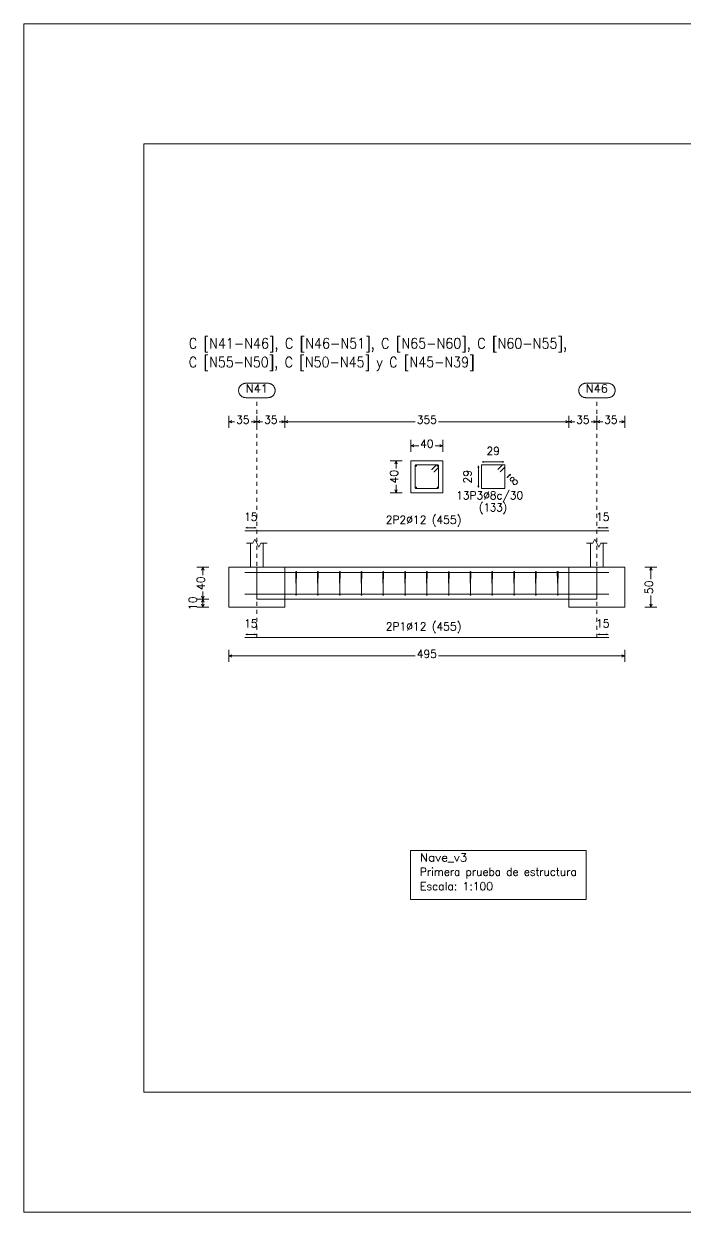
# Model space of a CAD drawing. Header units: millimetres. Extents: x -252 to 259, y -4 to 137.
# Drawn here: x -206.09 to -189.56, y 42.93 to 72.63 of the extents above; entities that cross this region are included whole.
import ezdxf
from ezdxf.enums import TextEntityAlignment as Align

# ---------------------------------------------------------------- set-up
doc = ezdxf.new("R2010")
doc.units = ezdxf.units.MM
doc.linetypes.add('CYPE_PUNTO', pattern=[0.075, 0, -0.075])
for name, color, linetype, lineweight in [('CIM_COTAS', 2, 'Continuous', 0), ('CIM_DIB_ARMADOS', 4, 'Continuous', 0), ('CIM_GEOMETRIA', 2, 'Continuous', 0), ('CIM_REFEREN', 2, 'Continuous', 0), ('CIM_TXT_ARMADOS', 3, 'Continuous', 0), ('RECUAD_LIMITES', 2, 'Continuous', 0), ('RECUAD_MARCO', 1, 'Continuous', 20), ('TABLAS', 1, 'Continuous', 0)]:
    doc.layers.add(name, color=color, linetype=linetype, lineweight=lineweight)
doc.styles.add('CYPETXT', font='romans__.ttf', dxfattribs={"height": 0.2})

msp = doc.modelspace()

# ---------------------------------------------------------------- hatches: boundary and pattern name
at = {"layer": 'CIM_DIB_ARMADOS'}
h = msp.add_hatch(color=256, dxfattribs=at)
edge = h.paths.add_edge_path(flags=0)
edge.add_arc((-195.897, 61.491), 0.0016, 0, 360)
h = msp.add_hatch(color=256, dxfattribs=at)
edge = h.paths.add_edge_path(flags=0)
edge.add_arc((-195.839, 61.433), 0.0016, 0, 360)
h = msp.add_hatch(color=256, dxfattribs=at)
edge = h.paths.add_edge_path(flags=0)
edge.add_arc((-200.568, 58.919), 0.0016, 0, 360)
h = msp.add_hatch(color=256, dxfattribs=at)
edge = h.paths.add_edge_path(flags=0)
edge.add_arc((-199.296, 58.826), 0.0016, 0, 360)
h = msp.add_hatch(color=256, dxfattribs=at)
edge = h.paths.add_edge_path(flags=0)
edge.add_arc((-198.751, 58.826), 0.0016, 0, 360)
h = msp.add_hatch(color=256, dxfattribs=at)
edge = h.paths.add_edge_path(flags=0)
edge.add_arc((-198.206, 58.826), 0.0016, 0, 360)
h = msp.add_hatch(color=256, dxfattribs=at)
edge = h.paths.add_edge_path(flags=0)
edge.add_arc((-197.661, 58.826), 0.0016, 0, 360)
h = msp.add_hatch(color=256, dxfattribs=at)
edge = h.paths.add_edge_path(flags=0)
edge.add_arc((-197.116, 58.826), 0.0016, 0, 360)
h = msp.add_hatch(color=256, dxfattribs=at)
edge = h.paths.add_edge_path(flags=0)
edge.add_arc((-196.571, 58.826), 0.0016, 0, 360)
h = msp.add_hatch(color=256, dxfattribs=at)
edge = h.paths.add_edge_path(flags=0)
edge.add_arc((-196.026, 58.826), 0.0016, 0, 360)
h = msp.add_hatch(color=256, dxfattribs=at)
edge = h.paths.add_edge_path(flags=0)
edge.add_arc((-195.481, 58.826), 0.0016, 0, 360)
h = msp.add_hatch(color=256, dxfattribs=at)
edge = h.paths.add_edge_path(flags=0)
edge.add_arc((-194.936, 58.826), 0.0016, 0, 360)
h = msp.add_hatch(color=256, dxfattribs=at)
edge = h.paths.add_edge_path(flags=0)
edge.add_arc((-194.392, 58.826), 0.0016, 0, 360)
h = msp.add_hatch(color=256, dxfattribs=at)
edge = h.paths.add_edge_path(flags=0)
edge.add_arc((-193.847, 58.826), 0.0016, 0, 360)
h = msp.add_hatch(color=256, dxfattribs=at)
edge = h.paths.add_edge_path(flags=0)
edge.add_arc((-193.302, 58.826), 0.0016, 0, 360)
h = msp.add_hatch(color=256, dxfattribs=at)
edge = h.paths.add_edge_path(flags=0)
edge.add_arc((-192.757, 58.826), 0.0016, 0, 360)
h = msp.add_hatch(color=256, dxfattribs=at)
edge = h.paths.add_edge_path(flags=0)
edge.add_arc((-191.468, 58.919), 0.0016, 0, 360)
h = msp.add_hatch(color=256, dxfattribs=at)
edge = h.paths.add_edge_path(flags=0)
edge.add_arc((-199.278, 58.768), 0.0016, 0, 360)
h = msp.add_hatch(color=256, dxfattribs=at)
edge = h.paths.add_edge_path(flags=0)
edge.add_arc((-198.733, 58.768), 0.0016, 0, 360)
h = msp.add_hatch(color=256, dxfattribs=at)
edge = h.paths.add_edge_path(flags=0)
edge.add_arc((-198.188, 58.768), 0.0016, 0, 360)
h = msp.add_hatch(color=256, dxfattribs=at)
edge = h.paths.add_edge_path(flags=0)
edge.add_arc((-197.643, 58.768), 0.0016, 0, 360)
h = msp.add_hatch(color=256, dxfattribs=at)
edge = h.paths.add_edge_path(flags=0)
edge.add_arc((-197.099, 58.768), 0.0016, 0, 360)
h = msp.add_hatch(color=256, dxfattribs=at)
edge = h.paths.add_edge_path(flags=0)
edge.add_arc((-196.554, 58.768), 0.0016, 0, 360)
h = msp.add_hatch(color=256, dxfattribs=at)
edge = h.paths.add_edge_path(flags=0)
edge.add_arc((-196.009, 58.768), 0.0016, 0, 360)
h = msp.add_hatch(color=256, dxfattribs=at)
edge = h.paths.add_edge_path(flags=0)
edge.add_arc((-195.464, 58.768), 0.0016, 0, 360)
h = msp.add_hatch(color=256, dxfattribs=at)
edge = h.paths.add_edge_path(flags=0)
edge.add_arc((-194.919, 58.768), 0.0016, 0, 360)
h = msp.add_hatch(color=256, dxfattribs=at)
edge = h.paths.add_edge_path(flags=0)
edge.add_arc((-194.374, 58.768), 0.0016, 0, 360)
h = msp.add_hatch(color=256, dxfattribs=at)
edge = h.paths.add_edge_path(flags=0)
edge.add_arc((-193.829, 58.768), 0.0016, 0, 360)
h = msp.add_hatch(color=256, dxfattribs=at)
edge = h.paths.add_edge_path(flags=0)
edge.add_arc((-193.284, 58.768), 0.0016, 0, 360)
h = msp.add_hatch(color=256, dxfattribs=at)
edge = h.paths.add_edge_path(flags=0)
edge.add_arc((-192.739, 58.768), 0.0016, 0, 360)
h = msp.add_hatch(color=256, dxfattribs=at)
edge = h.paths.add_edge_path(flags=0)
edge.add_arc((-200.568, 58.375), 0.0016, 0, 360)
h = msp.add_hatch(color=256, dxfattribs=at)
edge = h.paths.add_edge_path(flags=0)
edge.add_arc((-191.468, 58.375), 0.0016, 0, 360)

# ---------------------------------------------------------------- linework, layer by layer
at = {"layer": 'CIM_COTAS', "linetype": 'CYPE_PUNTO'}
for p, q in [((-200.268, 57.284), (-200.268, 63.286)), ((-191.768, 57.284), (-191.768, 63.286))]:
    msp.add_line(p, q, dxfattribs=at)
at = {"layer": 'CIM_COTAS'}
for p, q in [((-200.968, 62.536), (-200.968, 62.836)), ((-200.968, 62.686), (-200.893, 62.716)), ((-200.968, 62.686), (-200.893, 62.656)), ((-200.968, 62.686), (-200.823, 62.686)), ((-200.412, 62.686), (-200.268, 62.686)), ((-200.268, 62.686), (-200.343, 62.716)), ((-200.268, 62.686), (-200.343, 62.656)), ((-200.268, 62.536), (-200.268, 62.836)), ((-200.268, 62.536), (-200.268, 62.836)), ((-200.268, 62.686), (-200.193, 62.716)), ((-200.268, 62.686), (-200.193, 62.656)), ((-200.268, 62.686), (-200.123, 62.686)), ((-199.712, 62.686), (-199.568, 62.686)), ((-199.568, 62.686), (-199.643, 62.716)), ((-199.568, 62.686), (-199.643, 62.656)), ((-199.568, 62.536), (-199.568, 62.836)), ((-199.568, 62.536), (-199.568, 62.836)), ((-199.568, 62.686), (-199.493, 62.716)), ((-199.568, 62.686), (-199.493, 62.656)), ((-199.568, 62.686), (-196.307, 62.686)), ((-195.728, 62.686), (-192.468, 62.686)), ((-192.468, 62.686), (-192.543, 62.716)), ((-192.468, 62.686), (-192.543, 62.656)), ((-192.468, 62.536), (-192.468, 62.836)), ((-192.468, 62.536), (-192.468, 62.836)), ((-192.468, 62.686), (-192.393, 62.716)), ((-192.468, 62.686), (-192.393, 62.656)), ((-192.468, 62.686), (-192.323, 62.686)), ((-191.912, 62.686), (-191.768, 62.686)), ((-191.768, 62.686), (-191.843, 62.716)), ((-191.768, 62.686), (-191.843, 62.656)), ((-191.768, 62.536), (-191.768, 62.836)), ((-191.768, 62.536), (-191.768, 62.836)), ((-191.768, 62.686), (-191.693, 62.716)), ((-191.768, 62.686), (-191.693, 62.656)), ((-191.768, 62.686), (-191.623, 62.686)), ((-191.212, 62.686), (-191.068, 62.686)), ((-191.068, 62.686), (-191.143, 62.716)), ((-191.068, 62.686), (-191.143, 62.656)), ((-191.068, 62.536), (-191.068, 62.836)), ((-196.418, 61.936), (-196.418, 62.236)), ((-196.418, 62.086), (-196.343, 62.116)), ((-196.418, 62.086), (-196.343, 62.056)), ((-196.418, 62.086), (-196.223, 62.086)), ((-195.812, 62.086), (-195.618, 62.086)), ((-195.618, 62.086), (-195.693, 62.116)), ((-195.618, 62.086), (-195.693, 62.056)), ((-195.618, 61.936), (-195.618, 62.236)), ((-196.939, 61.712), (-196.639, 61.712)), ((-196.789, 61.712), (-196.819, 61.637)), ((-196.789, 61.712), (-196.759, 61.637)), ((-196.789, 61.517), (-196.789, 61.712)), ((-196.939, 60.912), (-196.639, 60.912)), ((-196.789, 60.912), (-196.819, 60.987)), ((-196.789, 60.912), (-196.789, 61.106)), ((-196.789, 60.912), (-196.759, 60.987)), ((-201.769, 59.047), (-201.469, 59.047)), ((-201.619, 59.047), (-201.649, 58.972)), ((-201.619, 59.047), (-201.589, 58.972)), ((-201.619, 58.852), (-201.619, 59.047)), ((-190.567, 59.047), (-190.267, 59.047)), ((-190.417, 59.047), (-190.447, 58.972)), ((-190.417, 59.047), (-190.387, 58.972)), ((-190.417, 58.752), (-190.417, 59.047)), ((-201.769, 58.247), (-201.469, 58.247)), ((-201.769, 58.247), (-201.469, 58.247)), ((-201.619, 58.247), (-201.649, 58.322)), ((-201.619, 58.247), (-201.649, 58.172)), ((-201.619, 58.247), (-201.619, 58.441)), ((-201.619, 58.247), (-201.589, 58.322)), ((-201.619, 58.247), (-201.589, 58.172)), ((-201.619, 58.047), (-201.619, 58.247)), ((-190.417, 58.047), (-190.417, 58.341)), ((-201.769, 58.047), (-201.469, 58.047)), ((-201.619, 58.047), (-201.649, 58.122)), ((-201.619, 58.047), (-201.589, 58.122)), ((-190.567, 58.047), (-190.267, 58.047)), ((-190.417, 58.047), (-190.447, 58.122)), ((-190.417, 58.047), (-190.387, 58.122)), ((-200.968, 56.684), (-200.968, 56.984)), ((-200.968, 56.834), (-200.893, 56.864)), ((-200.968, 56.834), (-200.893, 56.804)), ((-200.968, 56.834), (-196.307, 56.834)), ((-195.728, 56.834), (-191.068, 56.834)), ((-191.068, 56.834), (-191.143, 56.864)), ((-191.068, 56.834), (-191.143, 56.804)), ((-191.068, 56.684), (-191.068, 56.984))]:
    msp.add_line(p, q, dxfattribs=at)
for points in [[(-199.992, 63.646), (-199.979, 63.646), (-199.968, 63.645), (-199.956, 63.643), (-199.944, 63.64), (-199.932, 63.636), (-199.921, 63.632), (-199.91, 63.627), (-199.9, 63.621), (-199.89, 63.615), (-199.88, 63.608), (-199.871, 63.6), (-199.862, 63.591), (-199.854, 63.582), (-199.847, 63.573), (-199.84, 63.563), (-199.834, 63.553), (-199.828, 63.542), (-199.824, 63.531), (-199.82, 63.52), (-199.816, 63.508), (-199.814, 63.496), (-199.812, 63.484), (-199.812, 63.472), (-199.812, 63.46), (-199.812, 63.448), (-199.814, 63.436), (-199.816, 63.425), (-199.82, 63.413), (-199.824, 63.402), (-199.828, 63.39), (-199.834, 63.38), (-199.84, 63.369), (-199.847, 63.359), (-199.854, 63.35), (-199.862, 63.341), (-199.871, 63.333), (-199.88, 63.325), (-199.89, 63.318), (-199.9, 63.311), (-199.91, 63.306), (-199.921, 63.301), (-199.932, 63.296), (-199.944, 63.293), (-199.956, 63.29), (-199.968, 63.288), (-199.979, 63.287), (-199.992, 63.286), (-200.544, 63.286), (-200.556, 63.287), (-200.568, 63.288), (-200.579, 63.29), (-200.591, 63.293), (-200.603, 63.296), (-200.614, 63.301), (-200.625, 63.306), (-200.635, 63.311), (-200.645, 63.318), (-200.655, 63.325), (-200.664, 63.333), (-200.673, 63.341), (-200.681, 63.35), (-200.688, 63.359), (-200.695, 63.369), (-200.701, 63.38), (-200.707, 63.39), (-200.711, 63.402), (-200.715, 63.413), (-200.719, 63.425), (-200.721, 63.436), (-200.723, 63.448), (-200.723, 63.46), (-200.723, 63.472), (-200.723, 63.484), (-200.721, 63.496), (-200.719, 63.508), (-200.715, 63.52), (-200.711, 63.531), (-200.707, 63.542), (-200.701, 63.553), (-200.695, 63.563), (-200.688, 63.573), (-200.681, 63.582), (-200.673, 63.591), (-200.664, 63.6), (-200.655, 63.608), (-200.645, 63.615), (-200.635, 63.621), (-200.625, 63.627), (-200.614, 63.632), (-200.603, 63.636), (-200.591, 63.64), (-200.579, 63.643), (-200.568, 63.645), (-200.556, 63.646), (-200.544, 63.646), (-199.992, 63.646)], [(-191.492, 63.646), (-191.479, 63.646), (-191.468, 63.645), (-191.456, 63.643), (-191.444, 63.64), (-191.432, 63.636), (-191.421, 63.632), (-191.41, 63.627), (-191.4, 63.621), (-191.39, 63.615), (-191.38, 63.608), (-191.371, 63.6), (-191.362, 63.591), (-191.354, 63.582), (-191.347, 63.573), (-191.34, 63.563), (-191.334, 63.553), (-191.328, 63.542), (-191.324, 63.531), (-191.32, 63.52), (-191.316, 63.508), (-191.314, 63.496), (-191.312, 63.484), (-191.312, 63.472), (-191.312, 63.46), (-191.312, 63.448), (-191.314, 63.436), (-191.316, 63.425), (-191.32, 63.413), (-191.324, 63.402), (-191.328, 63.39), (-191.334, 63.38), (-191.34, 63.369), (-191.347, 63.359), (-191.354, 63.35), (-191.362, 63.341), (-191.371, 63.333), (-191.38, 63.325), (-191.39, 63.318), (-191.4, 63.311), (-191.41, 63.306), (-191.421, 63.301), (-191.432, 63.296), (-191.444, 63.293), (-191.456, 63.29), (-191.468, 63.288), (-191.479, 63.287), (-191.492, 63.286), (-192.044, 63.286), (-192.056, 63.287), (-192.068, 63.288), (-192.079, 63.29), (-192.091, 63.293), (-192.103, 63.296), (-192.114, 63.301), (-192.125, 63.306), (-192.135, 63.311), (-192.145, 63.318), (-192.155, 63.325), (-192.164, 63.333), (-192.173, 63.341), (-192.181, 63.35), (-192.188, 63.359), (-192.195, 63.369), (-192.201, 63.38), (-192.207, 63.39), (-192.211, 63.402), (-192.215, 63.413), (-192.219, 63.425), (-192.221, 63.436), (-192.223, 63.448), (-192.223, 63.46), (-192.223, 63.472), (-192.223, 63.484), (-192.221, 63.496), (-192.219, 63.508), (-192.215, 63.52), (-192.211, 63.531), (-192.207, 63.542), (-192.201, 63.553), (-192.195, 63.563), (-192.188, 63.573), (-192.181, 63.582), (-192.173, 63.591), (-192.164, 63.6), (-192.155, 63.608), (-192.145, 63.615), (-192.135, 63.621), (-192.125, 63.627), (-192.114, 63.632), (-192.103, 63.636), (-192.091, 63.64), (-192.079, 63.643), (-192.068, 63.645), (-192.056, 63.646), (-192.044, 63.646), (-191.492, 63.646)]]:
    msp.add_lwpolyline(points, close=True, dxfattribs=at)
at = {"layer": 'CIM_DIB_ARMADOS'}
for p, q in [((-196.308, 61.584), (-196.272, 61.584)), ((-196.29, 61.566), (-196.29, 61.602)), ((-195.764, 61.584), (-195.728, 61.584)), ((-195.746, 61.566), (-195.746, 61.602)), ((-196.308, 61.04), (-196.272, 61.04)), ((-196.29, 61.022), (-196.29, 61.058)), ((-195.764, 61.04), (-195.728, 61.04)), ((-195.746, 61.022), (-195.746, 61.058))]:
    msp.add_line(p, q, dxfattribs=at)
for points in [[(-195.839, 61.433), (-195.73, 61.541), (-195.727, 61.546), (-195.726, 61.552), (-195.726, 61.588), (-195.728, 61.596), (-195.734, 61.602), (-195.742, 61.604), (-196.294, 61.604), (-196.302, 61.602), (-196.307, 61.596), (-196.31, 61.588), (-196.31, 61.036), (-196.307, 61.028), (-196.302, 61.022), (-196.294, 61.02), (-195.742, 61.02), (-195.734, 61.022), (-195.728, 61.028), (-195.726, 61.036), (-195.726, 61.588), (-195.728, 61.596), (-195.734, 61.602), (-195.742, 61.604), (-195.777, 61.604), (-195.783, 61.603), (-195.788, 61.599), (-195.897, 61.491)], [(-194.184, 61.433), (-194.071, 61.546), (-194.071, 61.604), (-194.655, 61.604), (-194.655, 61.02), (-194.071, 61.02), (-194.071, 61.604), (-194.129, 61.604), (-194.242, 61.491)], [(-200.568, 59.96), (-200.268, 59.96), (-191.768, 59.96), (-191.468, 59.96)], [(-200.568, 58.919), (-200.268, 58.919), (-191.768, 58.919), (-191.468, 58.919)], [(-199.278, 58.768), (-199.278, 58.876), (-199.278, 58.881), (-199.278, 58.887), (-199.279, 58.923), (-199.279, 58.931), (-199.279, 58.937), (-199.279, 58.939), (-199.287, 58.939), (-199.287, 58.937), (-199.287, 58.931), (-199.287, 58.923), (-199.287, 58.371), (-199.287, 58.363), (-199.287, 58.357), (-199.287, 58.355), (-199.287, 58.357), (-199.287, 58.363), (-199.287, 58.371), (-199.295, 58.923), (-199.295, 58.931), (-199.295, 58.937), (-199.295, 58.939), (-199.296, 58.939), (-199.296, 58.938), (-199.296, 58.934), (-199.296, 58.826)], [(-198.733, 58.768), (-198.733, 58.876), (-198.733, 58.881), (-198.733, 58.887), (-198.734, 58.923), (-198.734, 58.931), (-198.734, 58.937), (-198.734, 58.939), (-198.742, 58.939), (-198.742, 58.937), (-198.742, 58.931), (-198.742, 58.923), (-198.742, 58.371), (-198.742, 58.363), (-198.742, 58.357), (-198.742, 58.355), (-198.742, 58.357), (-198.742, 58.363), (-198.742, 58.371), (-198.75, 58.923), (-198.75, 58.931), (-198.75, 58.937), (-198.75, 58.939), (-198.751, 58.939), (-198.751, 58.938), (-198.751, 58.934), (-198.751, 58.826)], [(-198.188, 58.768), (-198.188, 58.876), (-198.188, 58.881), (-198.189, 58.887), (-198.189, 58.923), (-198.189, 58.931), (-198.189, 58.937), (-198.189, 58.939), (-198.197, 58.939), (-198.197, 58.937), (-198.197, 58.931), (-198.197, 58.923), (-198.197, 58.371), (-198.197, 58.363), (-198.197, 58.357), (-198.197, 58.355), (-198.197, 58.357), (-198.197, 58.363), (-198.197, 58.371), (-198.205, 58.923), (-198.205, 58.931), (-198.205, 58.937), (-198.205, 58.939), (-198.206, 58.939), (-198.206, 58.938), (-198.206, 58.934), (-198.206, 58.826)], [(-197.643, 58.768), (-197.643, 58.876), (-197.644, 58.881), (-197.644, 58.887), (-197.644, 58.923), (-197.644, 58.931), (-197.644, 58.937), (-197.645, 58.939), (-197.652, 58.939), (-197.652, 58.937), (-197.652, 58.931), (-197.652, 58.923), (-197.652, 58.371), (-197.652, 58.363), (-197.652, 58.357), (-197.652, 58.355), (-197.652, 58.357), (-197.652, 58.363), (-197.653, 58.371), (-197.66, 58.923), (-197.66, 58.931), (-197.66, 58.937), (-197.661, 58.939), (-197.661, 58.939), (-197.661, 58.938), (-197.661, 58.934), (-197.661, 58.826)], [(-197.099, 58.768), (-197.099, 58.876), (-197.099, 58.881), (-197.099, 58.887), (-197.099, 58.923), (-197.099, 58.931), (-197.099, 58.937), (-197.1, 58.939), (-197.107, 58.939), (-197.107, 58.937), (-197.107, 58.931), (-197.107, 58.923), (-197.107, 58.371), (-197.107, 58.363), (-197.107, 58.357), (-197.107, 58.355), (-197.107, 58.357), (-197.107, 58.363), (-197.108, 58.371), (-197.115, 58.923), (-197.115, 58.931), (-197.115, 58.937), (-197.116, 58.939), (-197.116, 58.939), (-197.116, 58.938), (-197.116, 58.934), (-197.116, 58.826)], [(-196.554, 58.768), (-196.554, 58.876), (-196.554, 58.881), (-196.554, 58.887), (-196.554, 58.923), (-196.554, 58.931), (-196.555, 58.937), (-196.555, 58.939), (-196.562, 58.939), (-196.562, 58.937), (-196.562, 58.931), (-196.562, 58.923), (-196.562, 58.371), (-196.562, 58.363), (-196.562, 58.357), (-196.562, 58.355), (-196.562, 58.357), (-196.563, 58.363), (-196.563, 58.371), (-196.57, 58.923), (-196.57, 58.931), (-196.571, 58.937), (-196.571, 58.939), (-196.571, 58.939), (-196.571, 58.938), (-196.571, 58.934), (-196.571, 58.826)], [(-196.009, 58.768), (-196.009, 58.876), (-196.009, 58.881), (-196.009, 58.887), (-196.009, 58.923), (-196.009, 58.931), (-196.01, 58.937), (-196.01, 58.939), (-196.017, 58.939), (-196.017, 58.937), (-196.017, 58.931), (-196.018, 58.923), (-196.018, 58.371), (-196.018, 58.363), (-196.018, 58.357), (-196.018, 58.355), (-196.018, 58.357), (-196.018, 58.363), (-196.018, 58.371), (-196.025, 58.923), (-196.025, 58.931), (-196.026, 58.937), (-196.026, 58.939), (-196.026, 58.939), (-196.026, 58.938), (-196.026, 58.934), (-196.026, 58.826)], [(-195.464, 58.768), (-195.464, 58.876), (-195.464, 58.881), (-195.464, 58.887), (-195.464, 58.923), (-195.465, 58.931), (-195.465, 58.937), (-195.465, 58.939), (-195.472, 58.939), (-195.472, 58.937), (-195.473, 58.931), (-195.473, 58.923), (-195.473, 58.371), (-195.473, 58.363), (-195.473, 58.357), (-195.473, 58.355), (-195.473, 58.357), (-195.473, 58.363), (-195.473, 58.371), (-195.48, 58.923), (-195.481, 58.931), (-195.481, 58.937), (-195.481, 58.939), (-195.481, 58.939), (-195.481, 58.938), (-195.481, 58.934), (-195.481, 58.826)], [(-194.919, 58.768), (-194.919, 58.876), (-194.919, 58.881), (-194.919, 58.887), (-194.919, 58.923), (-194.92, 58.931), (-194.92, 58.937), (-194.92, 58.939), (-194.927, 58.939), (-194.928, 58.937), (-194.928, 58.931), (-194.928, 58.923), (-194.928, 58.371), (-194.928, 58.363), (-194.928, 58.357), (-194.928, 58.355), (-194.928, 58.357), (-194.928, 58.363), (-194.928, 58.371), (-194.935, 58.923), (-194.936, 58.931), (-194.936, 58.937), (-194.936, 58.939), (-194.936, 58.939), (-194.936, 58.938), (-194.936, 58.934), (-194.936, 58.826)], [(-194.374, 58.768), (-194.374, 58.876), (-194.374, 58.881), (-194.374, 58.887), (-194.375, 58.923), (-194.375, 58.931), (-194.375, 58.937), (-194.375, 58.939), (-194.383, 58.939), (-194.383, 58.937), (-194.383, 58.931), (-194.383, 58.923), (-194.383, 58.371), (-194.383, 58.363), (-194.383, 58.357), (-194.383, 58.355), (-194.383, 58.357), (-194.383, 58.363), (-194.383, 58.371), (-194.391, 58.923), (-194.391, 58.931), (-194.391, 58.937), (-194.391, 58.939), (-194.391, 58.939), (-194.392, 58.938), (-194.392, 58.934), (-194.392, 58.826)], [(-193.829, 58.768), (-193.829, 58.876), (-193.829, 58.881), (-193.829, 58.887), (-193.83, 58.923), (-193.83, 58.931), (-193.83, 58.937), (-193.83, 58.939), (-193.838, 58.939), (-193.838, 58.937), (-193.838, 58.931), (-193.838, 58.923), (-193.838, 58.371), (-193.838, 58.363), (-193.838, 58.357), (-193.838, 58.355), (-193.838, 58.357), (-193.838, 58.363), (-193.838, 58.371), (-193.846, 58.923), (-193.846, 58.931), (-193.846, 58.937), (-193.846, 58.939), (-193.847, 58.939), (-193.847, 58.938), (-193.847, 58.934), (-193.847, 58.826)], [(-193.284, 58.768), (-193.284, 58.876), (-193.284, 58.881), (-193.284, 58.887), (-193.285, 58.923), (-193.285, 58.931), (-193.285, 58.937), (-193.285, 58.939), (-193.293, 58.939), (-193.293, 58.937), (-193.293, 58.931), (-193.293, 58.923), (-193.293, 58.371), (-193.293, 58.363), (-193.293, 58.357), (-193.293, 58.355), (-193.293, 58.357), (-193.293, 58.363), (-193.293, 58.371), (-193.301, 58.923), (-193.301, 58.931), (-193.301, 58.937), (-193.301, 58.939), (-193.302, 58.939), (-193.302, 58.938), (-193.302, 58.934), (-193.302, 58.826)], [(-192.739, 58.768), (-192.739, 58.876), (-192.739, 58.881), (-192.739, 58.887), (-192.74, 58.923), (-192.74, 58.931), (-192.74, 58.937), (-192.74, 58.939), (-192.748, 58.939), (-192.748, 58.937), (-192.748, 58.931), (-192.748, 58.923), (-192.748, 58.371), (-192.748, 58.363), (-192.748, 58.357), (-192.748, 58.355), (-192.748, 58.357), (-192.748, 58.363), (-192.748, 58.371), (-192.756, 58.923), (-192.756, 58.931), (-192.756, 58.937), (-192.756, 58.939), (-192.757, 58.939), (-192.757, 58.938), (-192.757, 58.934), (-192.757, 58.826)], [(-200.568, 58.375), (-200.268, 58.375), (-191.768, 58.375), (-191.468, 58.375)], [(-200.568, 57.294), (-200.268, 57.294), (-191.768, 57.294), (-191.468, 57.294)]]:
    msp.add_lwpolyline(points, dxfattribs=at)
for centre, radius in [((-196.29, 61.584), 0.012), ((-195.897, 61.491), 0.0016), ((-195.746, 61.584), 0.012), ((-195.839, 61.433), 0.0016), ((-196.29, 61.04), 0.012), ((-195.746, 61.04), 0.012), ((-200.568, 58.919), 0.0016), ((-199.296, 58.826), 0.0016), ((-198.751, 58.826), 0.0016), ((-198.206, 58.826), 0.0016), ((-197.661, 58.826), 0.0016), ((-197.116, 58.826), 0.0016), ((-196.571, 58.826), 0.0016), ((-196.026, 58.826), 0.0016), ((-195.481, 58.826), 0.0016), ((-194.936, 58.826), 0.0016), ((-194.392, 58.826), 0.0016), ((-193.847, 58.826), 0.0016), ((-193.302, 58.826), 0.0016), ((-192.757, 58.826), 0.0016), ((-191.468, 58.919), 0.0016), ((-199.278, 58.768), 0.0016), ((-198.733, 58.768), 0.0016), ((-198.188, 58.768), 0.0016), ((-197.643, 58.768), 0.0016), ((-197.099, 58.768), 0.0016), ((-196.554, 58.768), 0.0016), ((-196.009, 58.768), 0.0016), ((-195.464, 58.768), 0.0016), ((-194.919, 58.768), 0.0016), ((-194.374, 58.768), 0.0016), ((-193.829, 58.768), 0.0016), ((-193.284, 58.768), 0.0016), ((-192.739, 58.768), 0.0016), ((-200.568, 58.375), 0.0016), ((-199.287, 58.355), 0.008), ((-198.742, 58.355), 0.008), ((-198.197, 58.355), 0.008), ((-197.652, 58.355), 0.008), ((-197.107, 58.355), 0.008), ((-196.562, 58.355), 0.008), ((-196.018, 58.355), 0.008), ((-195.473, 58.355), 0.008), ((-194.928, 58.355), 0.008), ((-194.383, 58.355), 0.008), ((-193.838, 58.355), 0.008), ((-193.293, 58.355), 0.008), ((-192.748, 58.355), 0.008), ((-191.468, 58.375), 0.0016)]:
    msp.add_circle(centre, radius, dxfattribs=at)
at = {"layer": 'CIM_GEOMETRIA'}
for p, q in [((-200.428, 59.647), (-200.428, 59.047)), ((-200.108, 59.047), (-200.108, 59.647)), ((-191.928, 59.647), (-191.928, 59.047)), ((-191.608, 59.047), (-191.608, 59.647)), ((-200.968, 59.047), (-199.568, 59.047)), ((-200.968, 59.047), (-200.968, 58.047)), ((-200.108, 59.047), (-200.428, 59.047)), ((-200.268, 58.247), (-200.268, 59.047)), ((-191.768, 59.047), (-200.268, 59.047)), ((-199.568, 58.047), (-199.568, 59.047)), ((-192.468, 59.047), (-191.068, 59.047)), ((-192.468, 59.047), (-192.468, 58.047)), ((-191.608, 59.047), (-191.928, 59.047)), ((-191.768, 59.047), (-191.768, 58.247)), ((-191.068, 58.047), (-191.068, 59.047)), ((-200.268, 58.247), (-191.768, 58.247)), ((-199.568, 58.047), (-200.968, 58.047)), ((-191.068, 58.047), (-192.468, 58.047))]:
    msp.add_line(p, q, dxfattribs=at)
msp.add_lwpolyline([(-196.418, 61.712), (-196.418, 60.912), (-195.618, 60.912), (-195.618, 61.712), (-196.418, 61.712)], close=True, dxfattribs=at)
for points in [[(-200.528, 59.647), (-200.368, 59.647), (-200.318, 59.747), (-200.218, 59.547), (-200.168, 59.647), (-200.008, 59.647)], [(-192.028, 59.647), (-191.868, 59.647), (-191.818, 59.747), (-191.718, 59.547), (-191.668, 59.647), (-191.508, 59.647)]]:
    msp.add_lwpolyline(points, dxfattribs=at)
at = {"layer": 'CIM_TXT_ARMADOS'}
for p, q in [((-194.743, 61.544), (-194.73, 61.584)), ((-194.718, 61.544), (-194.73, 61.584)), ((-194.73, 61.584), (-194.73, 61.04)), ((-194.595, 61.691), (-194.635, 61.679)), ((-194.595, 61.666), (-194.635, 61.679)), ((-194.091, 61.679), (-194.635, 61.679)), ((-194.131, 61.691), (-194.091, 61.679)), ((-194.131, 61.666), (-194.091, 61.679)), ((-194.011, 61.288), (-193.926, 61.372)), ((-193.991, 61.325), (-194.011, 61.288)), ((-193.974, 61.307), (-194.011, 61.288)), ((-193.963, 61.353), (-193.926, 61.372)), ((-193.946, 61.335), (-193.926, 61.372)), ((-194.743, 61.08), (-194.73, 61.04)), ((-194.718, 61.08), (-194.73, 61.04)), ((-200.507, 60.047), (-200.547, 60.035)), ((-200.507, 60.022), (-200.547, 60.035)), ((-200.547, 60.035), (-200.288, 60.035)), ((-200.328, 60.047), (-200.288, 60.035)), ((-200.328, 60.022), (-200.288, 60.035)), ((-191.707, 60.047), (-191.747, 60.035)), ((-191.707, 60.022), (-191.747, 60.035)), ((-191.747, 60.035), (-191.488, 60.035)), ((-191.528, 60.047), (-191.488, 60.035)), ((-191.528, 60.022), (-191.488, 60.035)), ((-200.507, 57.381), (-200.547, 57.369)), ((-200.507, 57.356), (-200.547, 57.369)), ((-200.547, 57.369), (-200.288, 57.369)), ((-200.328, 57.381), (-200.288, 57.369)), ((-200.328, 57.356), (-200.288, 57.369)), ((-191.707, 57.381), (-191.747, 57.369)), ((-191.707, 57.356), (-191.747, 57.369)), ((-191.747, 57.369), (-191.488, 57.369)), ((-191.528, 57.381), (-191.488, 57.369)), ((-191.528, 57.356), (-191.488, 57.369))]:
    msp.add_line(p, q, dxfattribs=at)
at = {"layer": 'RECUAD_LIMITES'}
msp.add_lwpolyline([(-206.094, 42.93), (-164.094, 42.93), (-164.094, 72.63), (-206.094, 72.63), (-206.094, 42.93)], close=True, dxfattribs=at)
at = {"layer": 'RECUAD_MARCO'}
msp.add_lwpolyline([(-203.094, 45.93), (-167.094, 45.93), (-167.094, 69.63), (-203.094, 69.63), (-203.094, 45.93)], close=True, dxfattribs=at)
at = {"layer": 'TABLAS'}
msp.add_lwpolyline([(-196.431, 50.743), (-192.033, 50.743), (-192.033, 51.973), (-196.431, 51.973), (-196.431, 50.743)], close=True, dxfattribs=at)

# ---------------------------------------------------------------- texts
at = {"layer": 'CIM_COTAS', "style": 'CYPETXT'}
for s, width, p, p2 in [('N41', 0.924861, (-200.544, 63.416), (-199.992, 63.416)), ('N46', 0.924861, (-192.044, 63.416), (-191.492, 63.416)), ('35', 0.872087, (-200.786, 62.636), (-200.45, 62.636)), ('35', 0.872087, (-200.086, 62.636), (-199.75, 62.636)), ('355', 0.872087, (-196.27, 62.636), (-195.766, 62.636)), ('35', 0.872087, (-192.286, 62.636), (-191.95, 62.636)), ('35', 0.872087, (-191.586, 62.636), (-191.25, 62.636)), ('40', 0.872087, (-196.186, 62.036), (-195.85, 62.036)), ('495', 0.872087, (-196.27, 56.784), (-195.766, 56.784))]:
    msp.add_text(s, height=0.2, dxfattribs=dict(at, width=width)).set_placement(p, p2, align=Align.FIT)
at = {"layer": 'CIM_COTAS', "style": 'CYPETXT', "width": 0.872087}
for s, p, p2 in [('40', (-196.739, 61.144), (-196.739, 61.48)), ('40', (-201.569, 58.479), (-201.569, 58.815)), ('50', (-190.367, 58.379), (-190.367, 58.715)), ('10', (-201.769, 57.979), (-201.769, 58.315))]:
    msp.add_text(s, height=0.2, rotation=90, dxfattribs=at).set_placement(p, p2, align=Align.FIT)
at = {"layer": 'CIM_REFEREN', "style": 'CYPETXT'}
for s, width, p, p2 in [('C [N41-N46], C [N46-N51], C [N65-N60], C [N60-N55],', 0.767225, (-201.969, 64.514), (-192.515, 64.514)), ('C [N55-N50], C [N50-N45] y C [N45-N39]', 0.761402, (-201.969, 64.046), (-194.824, 64.046))]:
    msp.add_text(s, height=0.26, dxfattribs=dict(at, width=width)).set_placement(p, p2, align=Align.FIT)
at = {"layer": 'CIM_TXT_ARMADOS', "style": 'CYPETXT'}
for s, width, p, p2 in [('29', 0.872087, (-194.531, 61.854), (-194.195, 61.854)), ('13P3%%c8c/30', 0.870411, (-195.286, 60.745), (-193.609, 60.745)), ('(133)', 0.825691, (-194.714, 60.445), (-194.012, 60.445)), ('15', 0.872087, (-200.586, 60.21), (-200.25, 60.21)), ('2P2%%c12 (455)', 0.857229, (-197.048, 60.135), (-195.155, 60.135)), ('15', 0.872087, (-191.786, 60.21), (-191.45, 60.21)), ('15', 0.872087, (-200.586, 57.544), (-200.25, 57.544)), ('2P1%%c12 (455)', 0.857229, (-197.048, 57.469), (-195.155, 57.469)), ('15', 0.872087, (-191.786, 57.544), (-191.45, 57.544))]:
    msp.add_text(s, height=0.2, dxfattribs=dict(at, width=width)).set_placement(p, p2, align=Align.FIT)
at = {"layer": 'CIM_TXT_ARMADOS', "style": 'CYPETXT', "width": 0.872087}
for s, rotation, p, p2 in [('29', 90, (-194.905, 61.144), (-194.905, 61.48)), ('8', 45, (-193.833, 61.076), (-193.715, 61.195))]:
    msp.add_text(s, height=0.2, rotation=rotation, dxfattribs=at).set_placement(p, p2, align=Align.FIT)
at = {"layer": 'TABLAS', "style": 'CYPETXT'}
for s, width, p, p2 in [('Nave_v3', 0.901395, (-196.191, 51.698), (-195.009, 51.698)), ('Primera prueba de estructura', 0.828843, (-196.191, 51.338), (-192.273, 51.338)), ('Escala: 1:100', 0.854704, (-196.191, 50.978), (-194.364, 50.978))]:
    msp.add_text(s, height=0.2, dxfattribs=dict(at, width=width)).set_placement(p, p2, align=Align.FIT)

doc.saveas('drawing.dxf')
